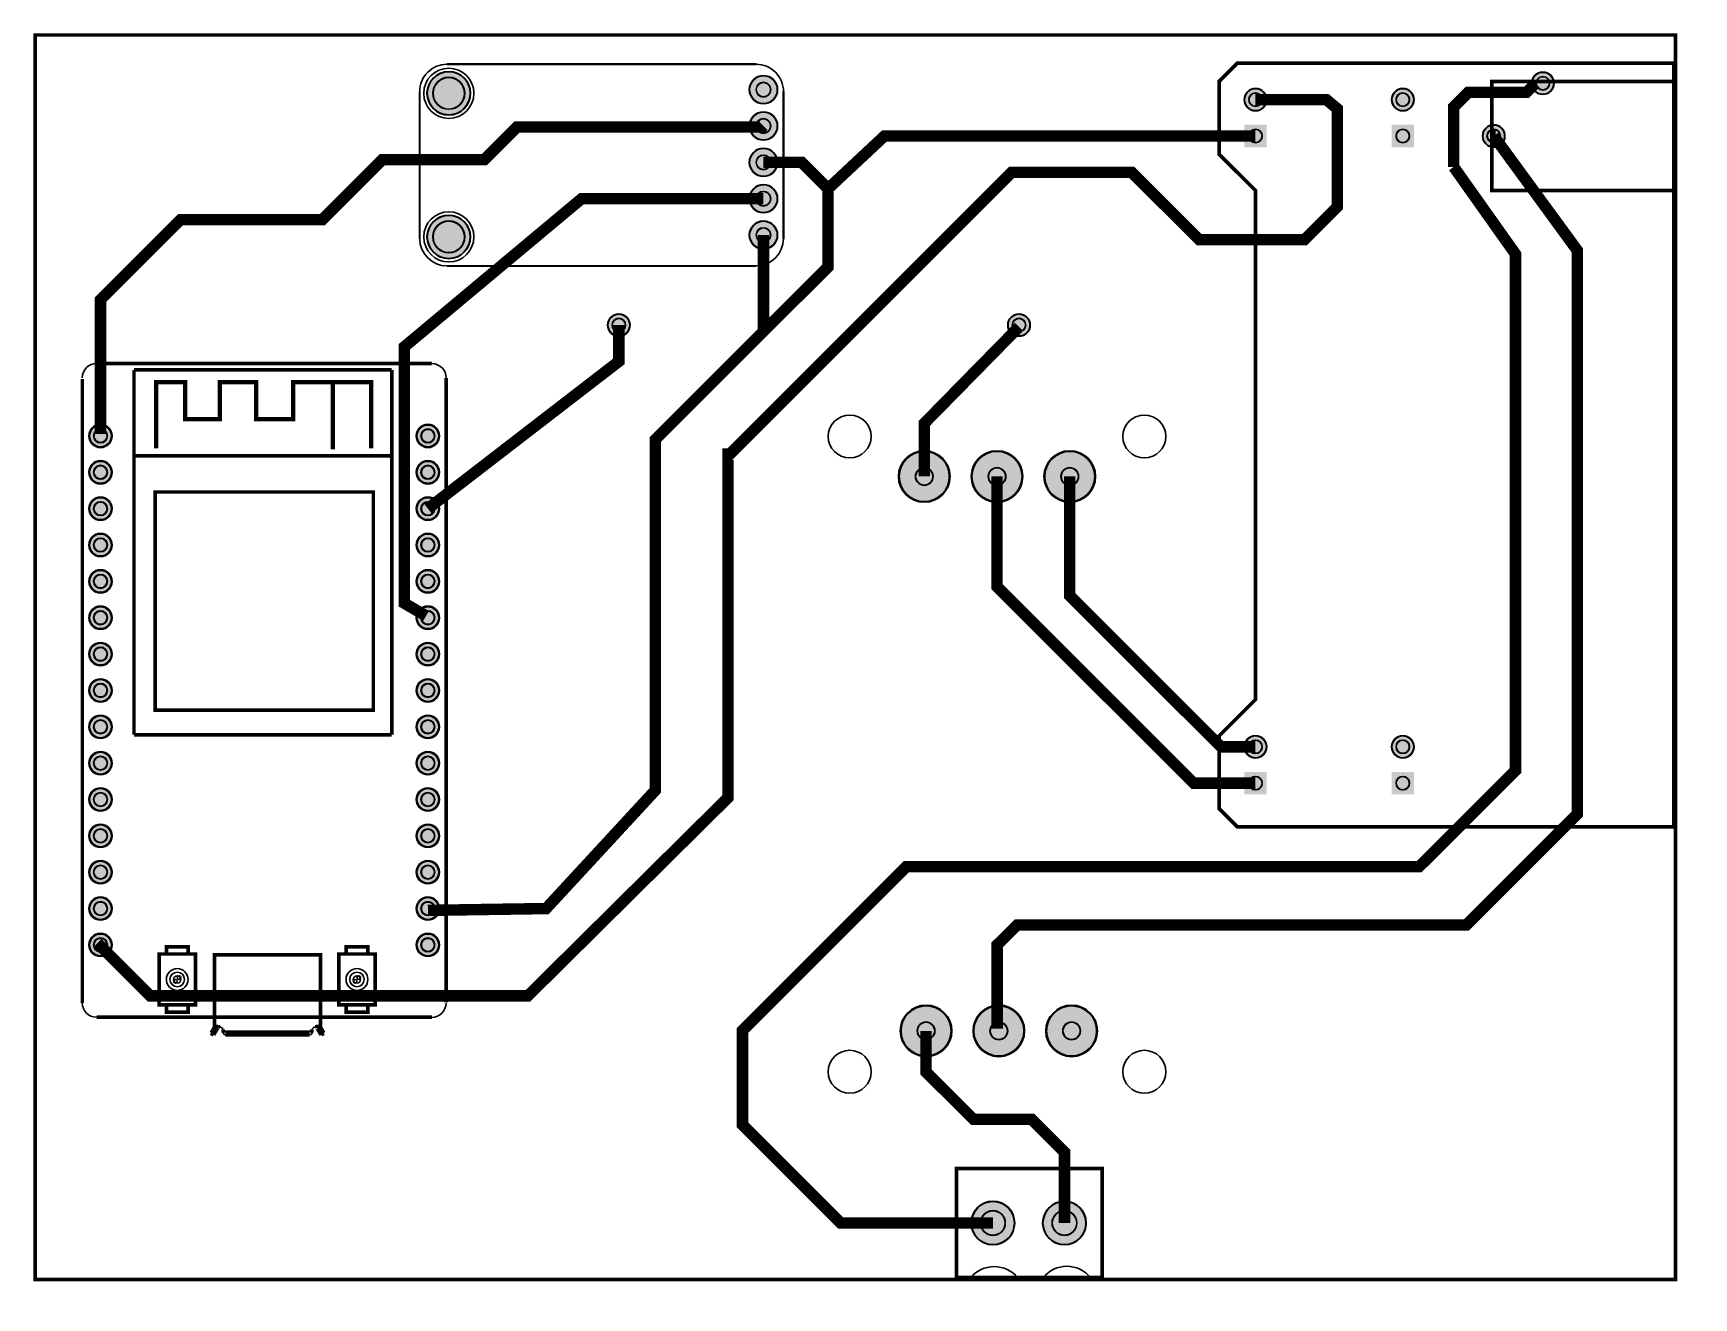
# Model space of a CAD drawing. Header units: millimetres. Extents: x 23 to 139, y -15 to 74.
import ezdxf

# ---------------------------------------------------------------- set-up
doc = ezdxf.new("R2010")
doc.units = ezdxf.units.MM
for name, color, linetype, true_color in [('BoardOutLine', 7, 'Continuous', 0xff00ff), ('BottomSolderMaskLayer', 7, 'Continuous', 0xaa00ff), ('Multi-Layer', 7, 'Continuous', 0xc0c0c0), ('TopLayer', 7, 'Continuous', 0xff0000), ('TopSilkLayer', 7, 'Continuous', 0xffcc00), ('TopSolderMaskLayer', 7, 'Continuous', 0x800080)]:
    doc.layers.add(name, color=color, linetype=linetype, true_color=true_color)

msp = doc.modelspace()

# ---------------------------------------------------------------- hatches: boundary and pattern name
at = {"layer": 'BottomSolderMaskLayer'}
for points in [[(50.10033020066038, 69.53263906527809, 1), (53.15087630175259, 69.53263906527809, 1)], [(72.60604521209034, 69.7866395732791, 1), (74.58724917449827, 69.7866395732791, 1)], [(127.22885445770889, 70.2311404622809, 1), (128.8036576073152, 70.2311404622809, 1)], [(107.16281432562873, 69.08813817627629, 1), (108.73761747523504, 69.08813817627629, 1)], [(117.44983489966994, 69.08813817627629, 1), (119.02463804927625, 69.08813817627629, 1)], [(72.60604521209034, 67.24663449326897, 1), (74.58724917449827, 67.24663449326897, 1)], [(108.73761747523508, 67.33553467106935), (108.73761747523508, 65.76073152146307), (107.16281432562869, 65.76073152146307), (107.16281432562869, 67.33553467106935)], [(119.02463804927629, 67.33553467106935), (119.02463804927629, 65.76073152146307), (117.44983489966967, 65.76073152146307), (117.44983489966967, 67.33553467106935)], [(123.79984759969516, 66.54813309626616, 1), (125.37465074930147, 66.54813309626616, 1)], [(72.60604521209034, 64.70662941325884, 1), (74.58724917449827, 64.70662941325884, 1)], [(72.60604521209034, 62.166624333248706, 1), (74.58724917449827, 62.166624333248706, 1)], [(50.10033020066038, 59.49961899923801, 1), (53.15087630175259, 59.49961899923801, 1)], [(72.60604521209034, 59.62661925323846, 1), (74.58724917449827, 59.62661925323846, 1)], [(62.71272542545085, 53.34010668021335, 1), (64.28752857505715, 53.34010668021335, 1)], [(90.65278130556253, 53.34010668021335, 1), (92.22758445516884, 53.34010668021335, 1)], [(26.49225298450596, 45.59309118618239, 1), (28.11785623571246, 45.59309118618239, 1)], [(49.35229870459738, 45.59309118618239, 1), (50.97790195580388, 45.59309118618239, 1)], [(83.02343154686321, 42.76098552197095, 1), (86.62503175006361, 42.76098552197095, 1)], [(88.10344170688347, 42.76098552197095, 1), (91.70504191008388, 42.76098552197095, 1)], [(93.18345186690397, 42.76098552197095, 1), (96.78505207010437, 42.76098552197095, 1)], [(26.49225298450596, 43.053086106172145, 1), (28.11785623571246, 43.053086106172145, 1)], [(49.35229870459738, 43.053086106172145, 1), (50.97790195580388, 43.053086106172145, 1)], [(26.49225298450596, 40.51308102616201, 1), (28.11785623571246, 40.51308102616201, 1)], [(49.35229870459738, 40.51308102616201, 1), (50.97790195580388, 40.51308102616201, 1)], [(26.49225298450596, 37.97307594615188, 1), (28.11785623571246, 37.97307594615188, 1)], [(49.35229870459738, 37.97307594615188, 1), (50.97790195580388, 37.97307594615188, 1)], [(26.49225298450596, 35.43307086614175, 1), (28.11785623571246, 35.43307086614175, 1)], [(49.35229870459738, 35.43307086614175, 1), (50.97790195580388, 35.43307086614175, 1)], [(26.49225298450596, 32.8930657861315, 1), (28.11785623571246, 32.8930657861315, 1)], [(49.35229870459738, 32.8930657861315, 1), (50.97790195580388, 32.8930657861315, 1)], [(26.49225298450596, 30.35306070612137, 1), (28.11785623571246, 30.35306070612137, 1)], [(49.35229870459738, 30.35306070612137, 1), (50.97790195580388, 30.35306070612137, 1)], [(26.49225298450596, 27.813055626111236, 1), (28.11785623571246, 27.813055626111236, 1)], [(49.35229870459738, 27.813055626111236, 1), (50.97790195580388, 27.813055626111236, 1)], [(26.49225298450596, 25.273050546101103, 1), (28.11785623571246, 25.273050546101103, 1)], [(49.35229870459738, 25.273050546101103, 1), (50.97790195580388, 25.273050546101103, 1)], [(107.16281432562873, 23.876047752095474, 1), (108.73761747523504, 23.876047752095474, 1)], [(117.44983489966994, 23.876047752095474, 1), (119.02463804927625, 23.876047752095474, 1)], [(26.49225298450596, 22.733045466090857, 1), (28.11785623571246, 22.733045466090857, 1)], [(49.35229870459738, 22.733045466090857, 1), (50.97790195580388, 22.733045466090857, 1)], [(108.73761747523508, 22.123444246888425), (108.73761747523508, 20.548641097282143), (107.16281432562869, 20.548641097282143), (107.16281432562869, 22.123444246888425)], [(119.02463804927629, 22.123444246888425), (119.02463804927629, 20.548641097282143), (117.44983489966967, 20.548641097282143), (117.44983489966967, 22.123444246888425)], [(26.49225298450596, 20.193040386080725, 1), (28.11785623571246, 20.193040386080725, 1)], [(49.35229870459738, 20.193040386080725, 1), (50.97790195580388, 20.193040386080725, 1)], [(26.49225298450596, 17.653035306070592, 1), (28.11785623571246, 17.653035306070592, 1)], [(49.35229870459738, 17.653035306070592, 1), (50.97790195580388, 17.653035306070592, 1)], [(26.49225298450596, 15.11303022606046, 1), (28.11785623571246, 15.11303022606046, 1)], [(49.35229870459738, 15.11303022606046, 1), (50.97790195580388, 15.11303022606046, 1)], [(26.49225298450596, 12.573025146050327, 1), (28.11785623571246, 12.573025146050327, 1)], [(49.35229870459738, 12.573025146050327, 1), (50.97790195580388, 12.573025146050327, 1)], [(26.49225298450596, 10.03302006604008, 1), (28.11785623571246, 10.03302006604008, 1)], [(49.35229870459738, 10.03302006604008, 1), (50.97790195580388, 10.03302006604008, 1)], [(83.15043180086366, 4.025908051816032, 1), (86.75203200406406, 4.025908051816032, 1)], [(88.23044196088415, 4.025908051816032, 1), (91.83204216408456, 4.025908051816032, 1)], [(93.31045212090442, 4.025908051816032, 1), (96.91205232410482, 4.025908051816032, 1)], [(88.09105918211839, -9.398018796037604, 1), (91.14185928371859, -9.398018796037604, 1)], [(93.08978917957842, -9.398018796037604, 1), (96.14058928117862, -9.398018796037604, 1)]]:
    msp.add_hatch(color=256, dxfattribs=at).paths.add_polyline_path(points)
at = {"layer": 'Multi-Layer'}
for points in [[(50.12573025146048, 69.53263906527809, 1), (53.12547625095249, 69.53263906527809, 1)], [(72.63144526289044, 69.7866395732791, 1), (74.56184912369817, 69.7866395732791, 1)], [(107.18821437642883, 69.08813817627629, 1), (108.71221742443494, 69.08813817627629, 1)], [(117.47523495047004, 69.08813817627629, 1), (118.99923799847615, 69.08813817627629, 1)], [(72.63144526289044, 67.24663449326897, 1), (74.56184912369817, 67.24663449326897, 1)], [(108.71221742443481, 67.3101346202692), (108.71221742443481, 65.78613157226312), (107.18821437642873, 65.78613157226312), (107.18821437642873, 67.3101346202692)], [(118.99923799847602, 67.3101346202692), (118.99923799847602, 65.78613157226312), (117.47523495046994, 65.78613157226312), (117.47523495046994, 67.3101346202692)], [(72.63144526289044, 64.70662941325884, 1), (74.56184912369817, 64.70662941325884, 1)], [(72.63144526289044, 62.166624333248706, 1), (74.56184912369817, 62.166624333248706, 1)], [(50.12573025146048, 59.49961899923801, 1), (53.12547625095249, 59.49961899923801, 1)], [(72.63144526289044, 59.62661925323846, 1), (74.56184912369817, 59.62661925323846, 1)], [(26.543053086106163, 45.59309118618239, 1), (28.067056134112256, 45.59309118618239, 1)], [(49.40309880619758, 45.59309118618239, 1), (50.92710185420368, 45.59309118618239, 1)], [(83.07423164846341, 42.76098552197095, 1), (86.57423164846341, 42.76098552197095, 1)], [(88.15424180848368, 42.76098552197095, 1), (91.65424180848368, 42.76098552197095, 1)], [(93.23425196850417, 42.76098552197095, 1), (96.73425196850417, 42.76098552197095, 1)], [(26.543053086106163, 43.053086106172145, 1), (28.067056134112256, 43.053086106172145, 1)], [(49.40309880619758, 43.053086106172145, 1), (50.92710185420368, 43.053086106172145, 1)], [(26.543053086106163, 40.51308102616201, 1), (28.067056134112256, 40.51308102616201, 1)], [(49.40309880619758, 40.51308102616201, 1), (50.92710185420368, 40.51308102616201, 1)], [(26.543053086106163, 37.97307594615188, 1), (28.067056134112256, 37.97307594615188, 1)], [(49.40309880619758, 37.97307594615188, 1), (50.92710185420368, 37.97307594615188, 1)], [(26.543053086106163, 35.43307086614175, 1), (28.067056134112256, 35.43307086614175, 1)], [(49.40309880619758, 35.43307086614175, 1), (50.92710185420368, 35.43307086614175, 1)], [(26.543053086106163, 32.8930657861315, 1), (28.067056134112256, 32.8930657861315, 1)], [(49.40309880619758, 32.8930657861315, 1), (50.92710185420368, 32.8930657861315, 1)], [(26.543053086106163, 30.35306070612137, 1), (28.067056134112256, 30.35306070612137, 1)], [(49.40309880619758, 30.35306070612137, 1), (50.92710185420368, 30.35306070612137, 1)], [(26.543053086106163, 27.813055626111236, 1), (28.067056134112256, 27.813055626111236, 1)], [(49.40309880619758, 27.813055626111236, 1), (50.92710185420368, 27.813055626111236, 1)], [(26.543053086106163, 25.273050546101103, 1), (28.067056134112256, 25.273050546101103, 1)], [(49.40309880619758, 25.273050546101103, 1), (50.92710185420368, 25.273050546101103, 1)], [(107.18821437642883, 23.876047752095474, 1), (108.71221742443494, 23.876047752095474, 1)], [(117.47523495047004, 23.876047752095474, 1), (118.99923799847615, 23.876047752095474, 1)], [(26.543053086106163, 22.733045466090857, 1), (28.067056134112256, 22.733045466090857, 1)], [(49.40309880619758, 22.733045466090857, 1), (50.92710185420368, 22.733045466090857, 1)], [(108.71221742443481, 22.09804419608838), (108.71221742443481, 20.5740411480823), (107.18821437642873, 20.5740411480823), (107.18821437642873, 22.09804419608838)], [(118.99923799847602, 22.09804419608838), (118.99923799847602, 20.5740411480823), (117.47523495046994, 20.5740411480823), (117.47523495046994, 22.09804419608838)], [(26.543053086106163, 20.193040386080725, 1), (28.067056134112256, 20.193040386080725, 1)], [(49.40309880619758, 20.193040386080725, 1), (50.92710185420368, 20.193040386080725, 1)], [(26.543053086106163, 17.653035306070592, 1), (28.067056134112256, 17.653035306070592, 1)], [(49.40309880619758, 17.653035306070592, 1), (50.92710185420368, 17.653035306070592, 1)], [(26.543053086106163, 15.11303022606046, 1), (28.067056134112256, 15.11303022606046, 1)], [(49.40309880619758, 15.11303022606046, 1), (50.92710185420368, 15.11303022606046, 1)], [(26.543053086106163, 12.573025146050327, 1), (28.067056134112256, 12.573025146050327, 1)], [(49.40309880619758, 12.573025146050327, 1), (50.92710185420368, 12.573025146050327, 1)], [(26.543053086106163, 10.03302006604008, 1), (28.067056134112256, 10.03302006604008, 1)], [(49.40309880619758, 10.03302006604008, 1), (50.92710185420368, 10.03302006604008, 1)], [(83.20123190246386, 4.025908051816032, 1), (86.70123190246386, 4.025908051816032, 1)], [(88.28124206248435, 4.025908051816032, 1), (91.78124206248435, 4.025908051816032, 1)], [(93.36125222250462, 4.025908051816032, 1), (96.86125222250462, 4.025908051816032, 1)], [(88.11645923291849, -9.398018796037604, 1), (91.11645923291849, -9.398018796037604, 1)], [(93.11518923037852, -9.398018796037604, 1), (96.11518923037852, -9.398018796037604, 1)]]:
    msp.add_hatch(color=256, dxfattribs=at).paths.add_polyline_path(points)
at = {"layer": 'TopSolderMaskLayer'}
for points in [[(50.10033020066038, 69.53263906527809, 1), (53.15087630175259, 69.53263906527809, 1)], [(72.60604521209034, 69.7866395732791, 1), (74.58724917449827, 69.7866395732791, 1)], [(127.22885445770889, 70.2311404622809, 1), (128.8036576073152, 70.2311404622809, 1)], [(107.16281432562873, 69.08813817627629, 1), (108.73761747523504, 69.08813817627629, 1)], [(117.44983489966994, 69.08813817627629, 1), (119.02463804927625, 69.08813817627629, 1)], [(72.60604521209034, 67.24663449326897, 1), (74.58724917449827, 67.24663449326897, 1)], [(108.73761747523508, 67.33553467106935), (108.73761747523508, 65.76073152146307), (107.16281432562869, 65.76073152146307), (107.16281432562869, 67.33553467106935)], [(119.02463804927629, 67.33553467106935), (119.02463804927629, 65.76073152146307), (117.44983489966967, 65.76073152146307), (117.44983489966967, 67.33553467106935)], [(123.79984759969516, 66.54813309626616, 1), (125.37465074930147, 66.54813309626616, 1)], [(72.60604521209034, 64.70662941325884, 1), (74.58724917449827, 64.70662941325884, 1)], [(72.60604521209034, 62.166624333248706, 1), (74.58724917449827, 62.166624333248706, 1)], [(50.10033020066038, 59.49961899923801, 1), (53.15087630175259, 59.49961899923801, 1)], [(72.60604521209034, 59.62661925323846, 1), (74.58724917449827, 59.62661925323846, 1)], [(62.71272542545085, 53.34010668021335, 1), (64.28752857505715, 53.34010668021335, 1)], [(90.65278130556253, 53.34010668021335, 1), (92.22758445516884, 53.34010668021335, 1)], [(26.49225298450596, 45.59309118618239, 1), (28.11785623571246, 45.59309118618239, 1)], [(49.35229870459738, 45.59309118618239, 1), (50.97790195580388, 45.59309118618239, 1)], [(83.02343154686321, 42.76098552197095, 1), (86.62503175006361, 42.76098552197095, 1)], [(88.10344170688347, 42.76098552197095, 1), (91.70504191008388, 42.76098552197095, 1)], [(93.18345186690397, 42.76098552197095, 1), (96.78505207010437, 42.76098552197095, 1)], [(26.49225298450596, 43.053086106172145, 1), (28.11785623571246, 43.053086106172145, 1)], [(49.35229870459738, 43.053086106172145, 1), (50.97790195580388, 43.053086106172145, 1)], [(26.49225298450596, 40.51308102616201, 1), (28.11785623571246, 40.51308102616201, 1)], [(49.35229870459738, 40.51308102616201, 1), (50.97790195580388, 40.51308102616201, 1)], [(26.49225298450596, 37.97307594615188, 1), (28.11785623571246, 37.97307594615188, 1)], [(49.35229870459738, 37.97307594615188, 1), (50.97790195580388, 37.97307594615188, 1)], [(26.49225298450596, 35.43307086614175, 1), (28.11785623571246, 35.43307086614175, 1)], [(49.35229870459738, 35.43307086614175, 1), (50.97790195580388, 35.43307086614175, 1)], [(26.49225298450596, 32.8930657861315, 1), (28.11785623571246, 32.8930657861315, 1)], [(49.35229870459738, 32.8930657861315, 1), (50.97790195580388, 32.8930657861315, 1)], [(26.49225298450596, 30.35306070612137, 1), (28.11785623571246, 30.35306070612137, 1)], [(49.35229870459738, 30.35306070612137, 1), (50.97790195580388, 30.35306070612137, 1)], [(26.49225298450596, 27.813055626111236, 1), (28.11785623571246, 27.813055626111236, 1)], [(49.35229870459738, 27.813055626111236, 1), (50.97790195580388, 27.813055626111236, 1)], [(26.49225298450596, 25.273050546101103, 1), (28.11785623571246, 25.273050546101103, 1)], [(49.35229870459738, 25.273050546101103, 1), (50.97790195580388, 25.273050546101103, 1)], [(107.16281432562873, 23.876047752095474, 1), (108.73761747523504, 23.876047752095474, 1)], [(117.44983489966994, 23.876047752095474, 1), (119.02463804927625, 23.876047752095474, 1)], [(26.49225298450596, 22.733045466090857, 1), (28.11785623571246, 22.733045466090857, 1)], [(49.35229870459738, 22.733045466090857, 1), (50.97790195580388, 22.733045466090857, 1)], [(108.73761747523508, 22.123444246888425), (108.73761747523508, 20.548641097282143), (107.16281432562869, 20.548641097282143), (107.16281432562869, 22.123444246888425)], [(119.02463804927629, 22.123444246888425), (119.02463804927629, 20.548641097282143), (117.44983489966967, 20.548641097282143), (117.44983489966967, 22.123444246888425)], [(26.49225298450596, 20.193040386080725, 1), (28.11785623571246, 20.193040386080725, 1)], [(49.35229870459738, 20.193040386080725, 1), (50.97790195580388, 20.193040386080725, 1)], [(26.49225298450596, 17.653035306070592, 1), (28.11785623571246, 17.653035306070592, 1)], [(49.35229870459738, 17.653035306070592, 1), (50.97790195580388, 17.653035306070592, 1)], [(26.49225298450596, 15.11303022606046, 1), (28.11785623571246, 15.11303022606046, 1)], [(49.35229870459738, 15.11303022606046, 1), (50.97790195580388, 15.11303022606046, 1)], [(26.49225298450596, 12.573025146050327, 1), (28.11785623571246, 12.573025146050327, 1)], [(49.35229870459738, 12.573025146050327, 1), (50.97790195580388, 12.573025146050327, 1)], [(26.49225298450596, 10.03302006604008, 1), (28.11785623571246, 10.03302006604008, 1)], [(49.35229870459738, 10.03302006604008, 1), (50.97790195580388, 10.03302006604008, 1)], [(83.15043180086366, 4.025908051816032, 1), (86.75203200406406, 4.025908051816032, 1)], [(88.23044196088415, 4.025908051816032, 1), (91.83204216408456, 4.025908051816032, 1)], [(93.31045212090442, 4.025908051816032, 1), (96.91205232410482, 4.025908051816032, 1)], [(88.09105918211839, -9.398018796037604, 1), (91.14185928371859, -9.398018796037604, 1)], [(93.08978917957842, -9.398018796037604, 1), (96.14058928117862, -9.398018796037604, 1)]]:
    msp.add_hatch(color=256, dxfattribs=at).paths.add_polyline_path(points)

# ---------------------------------------------------------------- linework, layer by layer
at = {"layer": 'BoardOutLine', "const_width": 0.25400050800101603}
msp.add_lwpolyline([(22.73304546609097, 59.94411988823981), (22.73304546609097, 60.07112014224026), (22.73304546609097, 73.60426720853445), (137.27203454406913, 73.60426720853445), (137.27203454406913, 73.60426720853445), (137.27203454406913, -5.135890271780568), (137.27203454406913, -13.335026670053367), (22.73304546609097, -13.335026670053367), (22.73304546609097, 60.07112014224026), (22.73304546609097, 60.07112014224026)], dxfattribs=at)
at = {"layer": 'BottomSolderMaskLayer'}
for points in [[(89.6190422488371, -8.533612518837954), (89.61387621699987, -8.533612518837954)], [(94.61777224629714, -8.533612518837954), (94.6126062144599, -8.533612518837954)], [(89.6190422488371, -10.262425073237255), (89.61387621699987, -10.262425073237255)], [(94.61777224629714, -10.262425073237255), (94.6126062144599, -10.262425073237255)]]:
    msp.add_lwpolyline(points, close=True, dxfattribs=at)
for centre, radius in [((51.625603251206485, 69.53263906527809), 1.5252730505461014), ((73.5966471932943, 69.7866395732791), 0.9906019812039626), ((128.01625603251205, 70.2311404622809), 0.7874015748031498), ((51.625603251206485, 69.53263906527809), 1.1184474697484539), ((73.5966471932943, 69.7866395732791), 0.5135489218346858), ((107.95021590043189, 69.08813817627629), 0.7874015748031498), ((118.2372364744731, 69.08813817627629), 0.7874015748031498), ((128.01625603251205, 70.2311404622809), 0.47244094488188987), ((107.95021590043189, 69.08813817627629), 0.47244094488188987), ((118.2372364744731, 69.08813817627629), 0.47244094488188987), ((73.5966471932943, 67.24663449326897), 0.9906019812039626), ((73.5966471932943, 67.24663449326897), 0.5135489218346858), ((124.58724917449831, 66.54813309626616), 0.7874015748031498), ((107.95021590043189, 66.54813309626616), 0.47244094488188987), ((118.2372364744731, 66.54813309626616), 0.47244094488188987), ((124.58724917449831, 66.54813309626616), 0.47244094488188987), ((73.5966471932943, 64.70662941325884), 0.9906019812039626), ((73.5966471932943, 64.70662941325884), 0.5135489218346858), ((73.5966471932943, 62.166624333248706), 0.9906019812039626), ((73.5966471932943, 62.166624333248706), 0.5135489218346858), ((51.625603251206485, 59.49961899923801), 1.5252730505461014), ((51.625603251206485, 59.49961899923801), 1.1184474697484539), ((73.5966471932943, 59.62661925323846), 0.9906019812039626), ((73.5966471932943, 59.62661925323846), 0.5135489218346858), ((63.500127000254, 53.34010668021335), 0.7874015748031498), ((63.500127000254, 53.34010668021335), 0.47244094488188987), ((91.44018288036568, 53.34010668021335), 0.7874015748031498), ((91.44018288036568, 53.34010668021335), 0.47244094488188987), ((27.30505461010921, 45.59309118618239), 0.8128016256032513), ((50.16510033020063, 45.59309118618239), 0.8128016256032513), ((27.30505461010921, 45.59309118618239), 0.48768097536195076), ((50.16510033020063, 45.59309118618239), 0.48768097536195076), ((84.82423164846341, 42.76098552197095), 1.8008001016002035), ((89.90424180848368, 42.76098552197095), 1.8008001016002035), ((94.98425196850417, 42.76098552197095), 1.8008001016002035), ((27.30505461010921, 43.053086106172145), 0.8128016256032513), ((27.30505461010921, 43.053086106172145), 0.48768097536195076), ((50.16510033020063, 43.053086106172145), 0.8128016256032513), ((50.16510033020063, 43.053086106172145), 0.48768097536195076), ((84.82418084836172, 42.760909321818644), 0.6174171776914983), ((89.90419100838199, 42.760909321818644), 0.6174171776914983), ((94.98420116840248, 42.760909321818644), 0.6174171776914983), ((27.30505461010921, 40.51308102616201), 0.8128016256032513), ((27.30505461010921, 40.51308102616201), 0.48768097536195076), ((50.16510033020063, 40.51308102616201), 0.8128016256032513), ((50.16510033020063, 40.51308102616201), 0.48768097536195076), ((27.30505461010921, 37.97307594615188), 0.8128016256032513), ((27.30505461010921, 37.97307594615188), 0.48768097536195076), ((50.16510033020063, 37.97307594615188), 0.8128016256032513), ((50.16510033020063, 37.97307594615188), 0.48768097536195076), ((27.30505461010921, 35.43307086614175), 0.8128016256032513), ((50.16510033020063, 35.43307086614175), 0.8128016256032513), ((27.30505461010921, 35.43307086614175), 0.48768097536195076), ((50.16510033020063, 35.43307086614175), 0.48768097536195076), ((27.30505461010921, 32.8930657861315), 0.8128016256032513), ((50.16510033020063, 32.8930657861315), 0.8128016256032513), ((27.30505461010921, 32.8930657861315), 0.48768097536195076), ((50.16510033020063, 32.8930657861315), 0.48768097536195076), ((27.30505461010921, 30.35306070612137), 0.8128016256032513), ((27.30505461010921, 30.35306070612137), 0.48768097536195076), ((50.16510033020063, 30.35306070612137), 0.8128016256032513), ((50.16510033020063, 30.35306070612137), 0.48768097536195076), ((27.30505461010921, 27.813055626111236), 0.8128016256032513), ((27.30505461010921, 27.813055626111236), 0.48768097536195076), ((50.16510033020063, 27.813055626111236), 0.8128016256032513), ((50.16510033020063, 27.813055626111236), 0.48768097536195076), ((27.30505461010921, 25.273050546101103), 0.8128016256032513), ((27.30505461010921, 25.273050546101103), 0.48768097536195076), ((50.16510033020063, 25.273050546101103), 0.8128016256032513), ((50.16510033020063, 25.273050546101103), 0.48768097536195076), ((107.95021590043189, 23.876047752095474), 0.7874015748031498), ((118.2372364744731, 23.876047752095474), 0.7874015748031498), ((27.30505461010921, 22.733045466090857), 0.8128016256032513), ((27.30505461010921, 22.733045466090857), 0.48768097536195076), ((50.16510033020063, 22.733045466090857), 0.8128016256032513), ((50.16510033020063, 22.733045466090857), 0.48768097536195076), ((107.95021590043189, 23.876047752095474), 0.47244094488188987), ((118.2372364744731, 23.876047752095474), 0.47244094488188987), ((27.30505461010921, 20.193040386080725), 0.8128016256032513), ((50.16510033020063, 20.193040386080725), 0.8128016256032513), ((107.95021590043189, 21.33604267208534), 0.47244094488188987), ((118.2372364744731, 21.33604267208534), 0.47244094488188987), ((27.30505461010921, 20.193040386080725), 0.48768097536195076), ((50.16510033020063, 20.193040386080725), 0.48768097536195076), ((27.30505461010921, 17.653035306070592), 0.8128016256032513), ((27.30505461010921, 17.653035306070592), 0.48768097536195076), ((50.16510033020063, 17.653035306070592), 0.8128016256032513), ((50.16510033020063, 17.653035306070592), 0.48768097536195076), ((27.30505461010921, 15.11303022606046), 0.8128016256032513), ((27.30505461010921, 15.11303022606046), 0.48768097536195076), ((50.16510033020063, 15.11303022606046), 0.8128016256032513), ((50.16510033020063, 15.11303022606046), 0.48768097536195076), ((27.30505461010921, 12.573025146050327), 0.8128016256032513), ((27.30505461010921, 12.573025146050327), 0.48768097536195076), ((50.16510033020063, 12.573025146050327), 0.8128016256032513), ((50.16510033020063, 12.573025146050327), 0.48768097536195076), ((27.30505461010921, 10.03302006604008), 0.8128016256032513), ((27.30505461010921, 10.03302006604008), 0.48768097536195076), ((50.16510033020063, 10.03302006604008), 0.8128016256032513), ((50.16510033020063, 10.03302006604008), 0.48768097536195076), ((84.95123190246386, 4.025908051816032), 1.8008001016002035), ((90.03124206248435, 4.025908051816032), 1.8008001016002035), ((95.11125222250462, 4.025908051816032), 1.8008001016002035), ((84.9513843027687, 4.025882651765301), 0.6174171776914983), ((90.03139446278897, 4.025882651765301), 0.6174171776914983), ((95.11140462280923, 4.025882651765301), 0.6174171776914983), ((89.61645923291849, -9.398018796037604), 1.525400050800102), ((94.61518923037852, -9.398018796037604), 1.525400050800102)]:
    msp.add_circle(centre, radius, dxfattribs=at)
for centre, start, end in [((89.61387621699987, -9.398018796037604), 90, 270), ((89.6190422488371, -9.398018796037604), 270, 90), ((94.6126062144599, -9.398018796037604), 90, 270), ((94.61777224629714, -9.398018796037604), 270, 90)]:
    msp.add_arc(centre, 0.8644062771996512, start, end, dxfattribs=at)
at = {"layer": 'Multi-Layer'}
for points in [[(89.61899923799842, -8.548006096012204), (89.61391922783855, -8.548006096012204)], [(94.61772923545846, -8.548006096012204), (94.61264922529836, -8.548006096012204)], [(89.61899923799842, -10.248031496063005), (89.61391922783855, -10.248031496063005)], [(94.61772923545846, -10.248031496063005), (94.61264922529836, -10.248031496063005)]]:
    msp.add_lwpolyline(points, close=True, dxfattribs=at)
for centre, radius in [((51.625603251206485, 69.53263906527809), 1.4998729997459996), ((73.5966471932943, 69.7866395732791), 0.9652019304038609), ((128.01625603251205, 70.2311404622809), 0.7620015240030481), ((51.625603251206485, 69.53263906527809), 1.0998221996443995), ((73.5966471932943, 69.7866395732791), 0.5003810007620015), ((107.95021590043189, 69.08813817627629), 0.7620015240030481), ((118.2372364744731, 69.08813817627629), 0.7620015240030481), ((128.01625603251205, 70.2311404622809), 0.45720091440182886), ((107.95021590043189, 69.08813817627629), 0.45720091440182886), ((118.2372364744731, 69.08813817627629), 0.45720091440182886), ((73.5966471932943, 67.24663449326897), 0.9652019304038609), ((73.5966471932943, 67.24663449326897), 0.5003810007620015), ((124.58724917449831, 66.54813309626616), 0.7620015240030481), ((107.95021590043189, 66.54813309626616), 0.45720091440182886), ((118.2372364744731, 66.54813309626616), 0.45720091440182886), ((124.58724917449831, 66.54813309626616), 0.45720091440182886), ((73.5966471932943, 64.70662941325884), 0.9652019304038609), ((73.5966471932943, 64.70662941325884), 0.5003810007620015), ((73.5966471932943, 62.166624333248706), 0.9652019304038609), ((73.5966471932943, 62.166624333248706), 0.5003810007620015), ((51.625603251206485, 59.49961899923801), 1.4998729997459996), ((51.625603251206485, 59.49961899923801), 1.0998221996443995), ((73.5966471932943, 59.62661925323846), 0.9652019304038609), ((73.5966471932943, 59.62661925323846), 0.5003810007620015), ((63.500127000254, 53.34010668021335), 0.7620015240030481), ((63.500127000254, 53.34010668021335), 0.45720091440182886), ((91.44018288036568, 53.34010668021335), 0.7620015240030481), ((91.44018288036568, 53.34010668021335), 0.45720091440182886), ((79.6172212344427, 45.55499110998221), 1.5000000000000002), ((100.19126238252488, 45.55499110998221), 1.5000000000000002), ((27.30505461010921, 45.59309118618239), 0.7620015240030481), ((27.30505461010921, 45.59309118618239), 0.45720091440182886), ((50.16510033020063, 45.59309118618239), 0.7620015240030481), ((50.16510033020063, 45.59309118618239), 0.45720091440182886), ((84.82423164846341, 42.76098552197095), 1.7500000000000002), ((89.90424180848368, 42.76098552197095), 1.7500000000000002), ((94.98425196850417, 42.76098552197095), 1.7500000000000002), ((27.30505461010921, 43.053086106172145), 0.7620015240030481), ((27.30505461010921, 43.053086106172145), 0.45720091440182886), ((50.16510033020063, 43.053086106172145), 0.7620015240030481), ((50.16510033020063, 43.053086106172145), 0.45720091440182886), ((84.82418084836172, 42.760909321818644), 0.6000000000000001), ((89.90419100838199, 42.760909321818644), 0.6000000000000001), ((94.98420116840248, 42.760909321818644), 0.6000000000000001), ((27.30505461010921, 40.51308102616201), 0.7620015240030481), ((27.30505461010921, 40.51308102616201), 0.45720091440182886), ((50.16510033020063, 40.51308102616201), 0.7620015240030481), ((50.16510033020063, 40.51308102616201), 0.45720091440182886), ((27.30505461010921, 37.97307594615188), 0.7620015240030481), ((27.30505461010921, 37.97307594615188), 0.45720091440182886), ((50.16510033020063, 37.97307594615188), 0.7620015240030481), ((50.16510033020063, 37.97307594615188), 0.45720091440182886), ((27.30505461010921, 35.43307086614175), 0.7620015240030481), ((50.16510033020063, 35.43307086614175), 0.7620015240030481), ((27.30505461010921, 35.43307086614175), 0.45720091440182886), ((50.16510033020063, 35.43307086614175), 0.45720091440182886), ((27.30505461010921, 32.8930657861315), 0.7620015240030481), ((50.16510033020063, 32.8930657861315), 0.7620015240030481), ((27.30505461010921, 32.8930657861315), 0.45720091440182886), ((50.16510033020063, 32.8930657861315), 0.45720091440182886), ((27.30505461010921, 30.35306070612137), 0.7620015240030481), ((27.30505461010921, 30.35306070612137), 0.45720091440182886), ((50.16510033020063, 30.35306070612137), 0.7620015240030481), ((50.16510033020063, 30.35306070612137), 0.45720091440182886), ((27.30505461010921, 27.813055626111236), 0.7620015240030481), ((27.30505461010921, 27.813055626111236), 0.45720091440182886), ((50.16510033020063, 27.813055626111236), 0.7620015240030481), ((50.16510033020063, 27.813055626111236), 0.45720091440182886), ((27.30505461010921, 25.273050546101103), 0.7620015240030481), ((27.30505461010921, 25.273050546101103), 0.45720091440182886), ((50.16510033020063, 25.273050546101103), 0.7620015240030481), ((50.16510033020063, 25.273050546101103), 0.45720091440182886), ((107.95021590043189, 23.876047752095474), 0.7620015240030481), ((118.2372364744731, 23.876047752095474), 0.7620015240030481), ((27.30505461010921, 22.733045466090857), 0.7620015240030481), ((50.16510033020063, 22.733045466090857), 0.7620015240030481), ((107.95021590043189, 23.876047752095474), 0.45720091440182886), ((118.2372364744731, 23.876047752095474), 0.45720091440182886), ((27.30505461010921, 22.733045466090857), 0.45720091440182886), ((50.16510033020063, 22.733045466090857), 0.45720091440182886), ((27.30505461010921, 20.193040386080725), 0.7620015240030481), ((50.16510033020063, 20.193040386080725), 0.7620015240030481), ((107.95021590043189, 21.33604267208534), 0.45720091440182886), ((118.2372364744731, 21.33604267208534), 0.45720091440182886), ((27.30505461010921, 20.193040386080725), 0.45720091440182886), ((50.16510033020063, 20.193040386080725), 0.45720091440182886), ((27.30505461010921, 17.653035306070592), 0.7620015240030481), ((27.30505461010921, 17.653035306070592), 0.45720091440182886), ((50.16510033020063, 17.653035306070592), 0.7620015240030481), ((50.16510033020063, 17.653035306070592), 0.45720091440182886), ((27.30505461010921, 15.11303022606046), 0.7620015240030481), ((27.30505461010921, 15.11303022606046), 0.45720091440182886), ((50.16510033020063, 15.11303022606046), 0.7620015240030481), ((50.16510033020063, 15.11303022606046), 0.45720091440182886), ((27.30505461010921, 12.573025146050327), 0.7620015240030481), ((27.30505461010921, 12.573025146050327), 0.45720091440182886), ((50.16510033020063, 12.573025146050327), 0.7620015240030481), ((50.16510033020063, 12.573025146050327), 0.45720091440182886), ((27.30505461010921, 10.03302006604008), 0.7620015240030481), ((27.30505461010921, 10.03302006604008), 0.45720091440182886), ((50.16510033020063, 10.03302006604008), 0.7620015240030481), ((50.16510033020063, 10.03302006604008), 0.45720091440182886), ((84.95123190246386, 4.025908051816032), 1.7500000000000002), ((90.03124206248435, 4.025908051816032), 1.7500000000000002), ((95.11125222250462, 4.025908051816032), 1.7500000000000002), ((84.9513843027687, 4.025882651765301), 0.6000000000000001), ((90.03139446278897, 4.025882651765301), 0.6000000000000001), ((95.11140462280923, 4.025882651765301), 0.6000000000000001), ((79.6172212344427, 1.168402336804661), 1.5000000000000002), ((100.19126238252488, 1.168402336804661), 1.5000000000000002), ((89.61645923291849, -9.398018796037604), 1.5000000000000002), ((94.61518923037852, -9.398018796037604), 1.5000000000000002)]:
    msp.add_circle(centre, radius, dxfattribs=at)
for centre, start, end in [((89.61391922783855, -9.398018796037604), 90, 270), ((89.61899923799842, -9.398018796037604), 270, 90), ((94.61264922529836, -9.398018796037604), 90, 270), ((94.61772923545846, -9.398018796037604), 270, 90)]:
    msp.add_arc(centre, 0.8500127000254001, start, end, dxfattribs=at)
at = {"layer": 'TopLayer', "const_width": 0.8}
for points in [[(121.79324358648728, 64.38912877825749), (121.79324358648728, 68.58013716027426), (122.80924561849133, 69.59613919227832), (126.87325374650754, 69.59613919227832), (127.50825501651002, 70.2311404622809)], [(27.09398018796037, 10.160020320040644), (30.776987553975005, 6.477012954025895), (31.62306324612655, 6.477012954025895), (57.15011430022855, 6.477012954025895), (71.1201422402844, 20.320040640081288), (71.1201422402844, 44.323088646177325), (71.24714249428507, 44.323088646177325), (90.93218186436366, 64.00812801625602), (99.31419862839721, 64.00812801625602), (104.01320802641612, 59.30911861823722), (111.37922275844562, 59.30911861823722), (113.66522733045463, 61.59512319024634), (113.66522733045463, 68.45313690627381), (112.9032258064517, 69.08813817627629), (107.95021590043189, 69.08813817627629)], [(107.95021590043189, 69.08813817627629), (108.31089662179329, 69.08813817627629)], [(107.95021590043189, 69.08813817627629), (108.31216662433326, 69.08813817627629)], [(27.30505461010921, 45.72009144018284), (27.30505461010921, 55.118110236220446), (32.8930657861315, 60.70612141224285), (42.79908559817113, 60.70612141224285), (46.99009398018802, 64.89712979425963), (54.10210820421639, 64.89712979425963), (56.388112776225626, 67.18313436626875), (73.53314706629408, 67.18313436626875), (73.5966471932943, 67.24663449326897)], [(107.95021590043189, 66.54813309626616), (82.0421640843283, 66.54813309626616), (78.10515621031254, 62.86512573025141)], [(89.9161798323596, 4.191008382016776), (89.9161798323596, 10.03302006604008), (91.31318262636523, 11.43002286004571), (122.68224536449065, 11.43002286004571), (130.42926085852173, 19.17703835407667), (130.42926085852173, 58.54711709423418), (124.58724917449831, 66.54813309626616)], [(124.71424942849899, 66.54813309626616), (124.46024892049786, 66.54813309626616)], [(73.5966471932943, 64.70662941325884), (76.26365252730511, 64.70662941325884), (78.10515621031254, 62.86512573025141), (78.10515621031254, 57.404114808229565), (77.72415544831097, 57.0231140462281), (73.5966471932943, 52.89560579121155)], [(121.79324358648728, 64.38912877825749), (126.11125222250439, 58.29311658623317), (126.11125222250439, 25.158750317500676), (126.11125222250439, 22.22504445008883), (119.3802387604776, 15.494030988061922), (83.56616713233439, 15.494030988061922), (72.13614427228867, 4.064008128016212), (72.13614427228867, -2.5400050800101326), (78.99415798831592, -9.398018796037604), (89.61645923291849, -9.398018796037604)], [(73.5966471932943, 62.166624333248706), (60.89662179324364, 62.166624333248706), (48.5140970281941, 51.81610363220727), (48.5140970281941, 37.21107442214884), (48.5140970281941, 33.90906781813567), (50.03810007620018, 33.020066040132065)], [(50.16510033020063, 12.446024892049763), (58.42011684023373, 12.573025146050327), (66.04013208026413, 20.828041656083315), (66.04013208026413, 45.33909067818138), (73.5966471932943, 52.89560579121155), (73.5966471932943, 59.62661925323846)], [(63.500127000254, 53.34010668021335), (63.500127000254, 50.80010160020322), (50.16510033020063, 40.51308102616201)], [(84.82423164846341, 42.76098552197095), (84.82423164846341, 46.47015494030984), (91.44018288036568, 53.21310642621279)], [(89.90424180848368, 42.76098552197095), (89.90424180848368, 35.06400812801621), (103.63220726441455, 21.33604267208534), (107.95021590043189, 21.33604267208534)], [(94.98425196850417, 42.76098552197095), (94.98425196850417, 34.429006858013736), (105.5372110744222, 23.876047752095474), (107.95021590043189, 23.876047752095474)], [(84.95046990093988, 4.025908051816032), (84.95046990093988, 1.1557023114046387), (88.26517653035307, -2.1590043180086695), (92.32918465836929, -2.1590043180086695), (94.61518923037852, -4.445008890017789), (94.61518923037852, -9.398018796037604)]]:
    msp.add_lwpolyline(points, dxfattribs=at)
at = {"layer": 'TopSilkLayer'}
for points, const_width in [([(73.08864617729228, 71.5646431292862), (51.498602997206035, 71.5646431292862)], 0.15240030480060962), ([(49.59359918719838, 69.65963931927865), (49.59359918719838, 59.372618745237446)], 0.15240030480060962), ([(74.99364998729993, 59.372618745237446), (74.99364998729993, 69.65963931927865)], 0.15240030480060962), ([(51.498602997206035, 57.4676149352299), (73.08864617729228, 57.4676149352299)], 0.15240030480060962), ([(27.025654051308038, 50.64770129540261), (50.42565405130813, 50.64770129540261)], 0.25400050800101603), ([(29.64442468884954, 50.21089662179327), (29.64442468884954, 36.71076962153916), (29.64442468884954, 24.711785623571245)], 0.25400050800101603), ([(29.64442468884954, 50.21089662179327), (47.645440690881514, 50.21089662179327)], 0.25400050800101603), ([(47.645440690881514, 50.21089662179327), (47.645440690881514, 24.711785623571245)], 0.25400050800101603), ([(26.035052070104257, 5.969011938023868), (26.035052070104257, 49.58089916179824)], 0.25400050800101603), ([(46.20271780543567, 44.72448564897127), (46.20271780543567, 49.34729489458971), (40.76710693421387, 49.34729489458971), (40.76710693421387, 46.75648971297937), (38.17630175260365, 46.75648971297937), (38.17630175260365, 49.34729489458971), (35.63629667259352, 49.34729489458971), (35.63629667259352, 46.75648971297937), (33.223291846583834, 46.75648971297937), (33.223291846583834, 49.34729489458971), (31.191287782575728, 49.34729489458971), (31.191287782575728, 44.72448564897127)], 0.2997205994411989), ([(43.53571247142486, 44.64828549657091), (43.53571247142486, 49.3345948691898)], 0.2997205994411989), ([(51.4351536703075, 49.65237490474988), (51.43510287020581, 6.019812039623957)], 0.25400050800101603), ([(29.64442468884954, 44.211404622809255), (45.643916687833325, 44.211404622809255), (47.645440690881514, 44.211404622809255)], 0.25400050800101603), ([(29.64442468884954, 24.711785623571245), (47.645440690881514, 24.711785623571245)], 0.25400050800101603), ([(31.394462788925694, 5.842113284226571), (33.934467868935826, 5.842113284226571), (33.934467868935826, 9.398120396240756), (31.394462788925694, 9.398120396240756), (31.394462788925694, 5.842113284226571), (31.90246380492772, 5.842113284226571), (31.90246380492772, 5.334112268224544), (33.4264668529338, 5.334112268224544), (33.4264668529338, 5.842113284226571)], 0.25400050800101603), ([(31.90246380492772, 9.398120396240756), (31.90246380492772, 9.906121412242783), (33.4264668529338, 9.906121412242783), (33.4264668529338, 9.466344932689822)], 0.25400050800101603), ([(35.255270510541095, 4.3435102870205355), (35.255270510541095, 9.347320294640554), (42.67208534417068, 9.347320294640554), (42.67208534417068, 4.3435102870205355)], 0.25400050800101603), ([(35.66167132334249, 9.347320294640554), (35.255270510541095, 9.347320294640554), (35.255270510541095, 7.7979171958344295)], 0.25400050800101603), ([(42.164084328168656, 9.347320294640554), (42.67208534417068, 9.347320294640554), (42.67208534417068, 7.696316992634024)], 0.25400050800101603), ([(43.94208788417586, 5.842113284226571), (46.482092964185995, 5.842113284226571), (46.482092964185995, 9.398120396240756), (43.94208788417586, 9.398120396240756), (43.94208788417586, 5.842113284226571), (44.45008890017789, 5.842113284226571), (44.45008890017789, 5.334112268224544), (45.97409194818397, 5.334112268224544), (45.97409194818397, 5.842113284226571)], 0.25400050800101603), ([(44.45008890017789, 9.398120396240756), (44.45008890017789, 9.906121412242783), (45.97409194818397, 9.906121412242783), (45.97409194818397, 9.49174498348998)], 0.25400050800101603), ([(50.4445008890018, 4.97840995681986), (27.04450088900171, 4.97840995681986)], 0.25400050800101603), ([(35.255270510541095, 5.308712217424386), (35.255270510541095, 4.394310388620738)], 0.25400050800101603), ([(35.28067056134114, 4.978511557023012), (42.64668529337041, 4.978511557023012)], 0.25400050800101603), ([(42.67208534417068, 5.308712217424386), (42.67208534417068, 4.394310388620738)], 0.25400050800101603), ([(35.00127000253997, 3.860909321818667), (35.20091440182887, 3.743307086614095)], 0.25400050800101603), ([(35.28067056134114, 4.318110236220377), (35.02667005334001, 3.8863093726187117)], 0.25400050800101603), ([(35.20091440182887, 3.743307086614095), (35.48031496062981, 4.200508001016033)], 0.25400050800101603), ([(35.505715011430084, 4.3275082550164825), (35.255270510541095, 4.318110236220377)], 0.25400050800101603), ([(35.66167132334249, 4.292710185420333), (35.505715011430084, 4.3275082550164825)], 0.25400050800101603), ([(35.86131572263139, 4.124307848615672), (35.86131572263139, 4.098907797815627)], 0.25400050800101603), ([(35.86131572263139, 4.098907797815627), (35.86131572263139, 3.895707391414703)], 0.25400050800101603), ([(36.01371602743211, 3.9465074930150195), (41.90652781305562, 3.9465074930150195)], 0.25400050800101603), ([(36.01371602743211, 3.743307086614095), (41.90652781305562, 3.743307086614095)], 0.25400050800101603), ([(42.05892811785634, 4.124307848615672), (42.05892811785634, 4.098907797815627)], 0.25400050800101603), ([(42.05892811785634, 4.098907797815627), (42.05892811785634, 3.895707391414703)], 0.25400050800101603), ([(42.414528829057645, 4.3275082550164825), (42.291084582169105, 4.318110236220377)], 0.25400050800101603), ([(42.67208534417068, 4.3435102870205355), (42.414528829057645, 4.3275082550164825)], 0.25400050800101603), ([(42.71932943865886, 3.743307086614095), (42.439928879857916, 4.1751079502158746)], 0.25400050800101603), ([(42.64668529337041, 4.318110236220377), (42.90068580137154, 3.8863093726187117)], 0.25400050800101603), ([(42.90068580137154, 3.860909321818667), (42.71932943865886, 3.743307086614095)], 0.25400050800101603)]:
    msp.add_lwpolyline(points, dxfattribs=dict(at, const_width=const_width))
at = {"layer": 'TopSilkLayer', "const_width": 0.25400050800101603}
for points in [[(107.95021590043189, 62.73812547625096), (107.95021590043189, 27.178054356108646), (105.41021082042175, 24.638049276098513), (105.41021082042175, 19.55803911607825), (106.6802133604267, 18.288036576073182), (137.16027432054875, 18.288036576073182), (137.16027432054875, 71.62814325628653), (106.6802133604267, 71.62814325628653), (105.41021082042175, 70.35814071628147), (105.41021082042175, 65.27813055626109), (107.95021590043189, 62.73812547625096)], [(137.16027432054875, 70.35814071628147), (124.46024892049786, 70.35814071628147), (124.46024892049786, 62.73812547625096), (137.16027432054875, 62.73812547625096), (137.16027432054875, 70.35814071628147)], [(31.115087630175367, 41.67647955295911), (31.115087630175367, 26.4364490728982), (46.35511811023639, 26.4364490728982), (46.35511811023639, 41.67647955295911), (31.115087630175367, 41.67647955295911)], [(87.07645415290835, -13.208026416052803), (87.07645415290835, -5.588011176022405), (97.23647447294888, -5.588011176022405), (97.23647447294888, -13.208026416052803), (87.07645415290835, -13.208026416052803)]]:
    msp.add_lwpolyline(points, close=True, dxfattribs=at)
at = {"layer": 'TopSilkLayer'}
for centre, radius in [((51.625603251206485, 69.53263906527809), 1.7526035052070108), ((51.625603251206485, 59.49961899923801), 1.7526035052070108), ((32.66446532893087, 7.6200152400305114), 0.7620015240030481), ((32.66446532893087, 7.6200152400305114), 0.5080010160020321), ((45.212090424180815, 7.6200152400305114), 0.7620015240030481), ((45.212090424180815, 7.6200152400305114), 0.5080010160020321), ((32.66446532893087, 7.6200152400305114), 0.25400050800101603), ((32.537465074930196, 7.493014986029948), 0.12700025400050802), ((32.79146558293132, 7.747015494030961), 0.12700025400050802), ((45.212090424180815, 7.6200152400305114), 0.25400050800101603), ((45.085090170180365, 7.493014986029948), 0.12700025400050802), ((45.33909067818149, 7.747015494030961), 0.12700025400050802)]:
    msp.add_circle(centre, radius, dxfattribs=at)
for centre, radius, start, end in [((51.498649987296176, 69.65964312929009), 1.9050000000000002, 90, 180.0001145919028), ((73.08864998730382, 69.65964312929009), 1.9050000000000002, 359.99988540970844, 90), ((51.498649987177714, 59.372640335276856), 1.9050000000000002, 180.0006493530927, 270), ((73.08864998742229, 59.372640335276856), 1.9050000000000002, 270, 359.9993506466465), ((27.03505207010403, 49.657099314198604), 1, 90, 180), ((50.4445008890018, 49.64770129540261), 1, 0, 90), ((27.02565753116346, 5.9784099568138345), 1, 180.5573947087274, 270), ((50.43510287020581, 5.969011938023868), 1, 270, 0), ((35.503041725822186, 3.803772419909933), 0.5190754381508764, 43.8188113690822, 97.74699827697953), ((35.37807292410321, 4.321821376459752), 0.1566421132842266, 317.75475061935947, 358.64243040798186), ((36.02760785983742, 3.9068647953247364), 0.15011430022860048, 178.1505762614776, 270.90240762107544), ((36.02759192850431, 4.122764975341056), 0.15011430022860048, 182.02911236086072, 270.90848906797464), ((41.92770398208745, 4.122764975341056), 0.15011430022860048, 269.0915109321134, 357.97088763913774), ((41.92768805075434, 3.9068647953247364), 0.15011430022860048, 269.09759237901284, 1.849423738521125), ((42.407312673311026, 3.9023244827209282), 0.4203200406400813, 81.57648632151302, 141.64093648423443), ((42.59843894171513, 4.2955252792296506), 0.1565913131826264, 171.7073842057617, 212.48212994805914), ((89.70281940563882, -14.614959969366623), 2.1691643383286765, 40.43660155218544, 139.56339844781456), ((94.78282956565909, -14.543392870029834), 2.1234442468884938, 38.96666593400198, 141.03333406599805)]:
    msp.add_arc(centre, radius, start, end, dxfattribs=at)
at = {"layer": 'TopSolderMaskLayer'}
for points in [[(89.6190422488371, -8.533612518837954), (89.61387621699987, -8.533612518837954)], [(94.61777224629714, -8.533612518837954), (94.6126062144599, -8.533612518837954)], [(89.6190422488371, -10.262425073237255), (89.61387621699987, -10.262425073237255)], [(94.61777224629714, -10.262425073237255), (94.6126062144599, -10.262425073237255)]]:
    msp.add_lwpolyline(points, close=True, dxfattribs=at)
for centre, radius in [((51.625603251206485, 69.53263906527809), 1.5252730505461014), ((73.5966471932943, 69.7866395732791), 0.9906019812039626), ((128.01625603251205, 70.2311404622809), 0.7874015748031498), ((51.625603251206485, 69.53263906527809), 1.1184474697484539), ((73.5966471932943, 69.7866395732791), 0.5135489218346858), ((107.95021590043189, 69.08813817627629), 0.7874015748031498), ((118.2372364744731, 69.08813817627629), 0.7874015748031498), ((128.01625603251205, 70.2311404622809), 0.47244094488188987), ((107.95021590043189, 69.08813817627629), 0.47244094488188987), ((118.2372364744731, 69.08813817627629), 0.47244094488188987), ((73.5966471932943, 67.24663449326897), 0.9906019812039626), ((73.5966471932943, 67.24663449326897), 0.5135489218346858), ((124.58724917449831, 66.54813309626616), 0.7874015748031498), ((107.95021590043189, 66.54813309626616), 0.47244094488188987), ((118.2372364744731, 66.54813309626616), 0.47244094488188987), ((124.58724917449831, 66.54813309626616), 0.47244094488188987), ((73.5966471932943, 64.70662941325884), 0.9906019812039626), ((73.5966471932943, 64.70662941325884), 0.5135489218346858), ((73.5966471932943, 62.166624333248706), 0.9906019812039626), ((73.5966471932943, 62.166624333248706), 0.5135489218346858), ((51.625603251206485, 59.49961899923801), 1.5252730505461014), ((51.625603251206485, 59.49961899923801), 1.1184474697484539), ((73.5966471932943, 59.62661925323846), 0.9906019812039626), ((73.5966471932943, 59.62661925323846), 0.5135489218346858), ((63.500127000254, 53.34010668021335), 0.7874015748031498), ((63.500127000254, 53.34010668021335), 0.47244094488188987), ((91.44018288036568, 53.34010668021335), 0.7874015748031498), ((91.44018288036568, 53.34010668021335), 0.47244094488188987), ((27.30505461010921, 45.59309118618239), 0.8128016256032513), ((50.16510033020063, 45.59309118618239), 0.8128016256032513), ((27.30505461010921, 45.59309118618239), 0.48768097536195076), ((50.16510033020063, 45.59309118618239), 0.48768097536195076), ((84.82423164846341, 42.76098552197095), 1.8008001016002035), ((89.90424180848368, 42.76098552197095), 1.8008001016002035), ((94.98425196850417, 42.76098552197095), 1.8008001016002035), ((27.30505461010921, 43.053086106172145), 0.8128016256032513), ((27.30505461010921, 43.053086106172145), 0.48768097536195076), ((50.16510033020063, 43.053086106172145), 0.8128016256032513), ((50.16510033020063, 43.053086106172145), 0.48768097536195076), ((84.82418084836172, 42.760909321818644), 0.6174171776914983), ((89.90419100838199, 42.760909321818644), 0.6174171776914983), ((94.98420116840248, 42.760909321818644), 0.6174171776914983), ((27.30505461010921, 40.51308102616201), 0.8128016256032513), ((27.30505461010921, 40.51308102616201), 0.48768097536195076), ((50.16510033020063, 40.51308102616201), 0.8128016256032513), ((50.16510033020063, 40.51308102616201), 0.48768097536195076), ((27.30505461010921, 37.97307594615188), 0.8128016256032513), ((27.30505461010921, 37.97307594615188), 0.48768097536195076), ((50.16510033020063, 37.97307594615188), 0.8128016256032513), ((50.16510033020063, 37.97307594615188), 0.48768097536195076), ((27.30505461010921, 35.43307086614175), 0.8128016256032513), ((50.16510033020063, 35.43307086614175), 0.8128016256032513), ((27.30505461010921, 35.43307086614175), 0.48768097536195076), ((50.16510033020063, 35.43307086614175), 0.48768097536195076), ((27.30505461010921, 32.8930657861315), 0.8128016256032513), ((50.16510033020063, 32.8930657861315), 0.8128016256032513), ((27.30505461010921, 32.8930657861315), 0.48768097536195076), ((50.16510033020063, 32.8930657861315), 0.48768097536195076), ((27.30505461010921, 30.35306070612137), 0.8128016256032513), ((27.30505461010921, 30.35306070612137), 0.48768097536195076), ((50.16510033020063, 30.35306070612137), 0.8128016256032513), ((50.16510033020063, 30.35306070612137), 0.48768097536195076), ((27.30505461010921, 27.813055626111236), 0.8128016256032513), ((27.30505461010921, 27.813055626111236), 0.48768097536195076), ((50.16510033020063, 27.813055626111236), 0.8128016256032513), ((50.16510033020063, 27.813055626111236), 0.48768097536195076), ((27.30505461010921, 25.273050546101103), 0.8128016256032513), ((27.30505461010921, 25.273050546101103), 0.48768097536195076), ((50.16510033020063, 25.273050546101103), 0.8128016256032513), ((50.16510033020063, 25.273050546101103), 0.48768097536195076), ((107.95021590043189, 23.876047752095474), 0.7874015748031498), ((118.2372364744731, 23.876047752095474), 0.7874015748031498), ((27.30505461010921, 22.733045466090857), 0.8128016256032513), ((27.30505461010921, 22.733045466090857), 0.48768097536195076), ((50.16510033020063, 22.733045466090857), 0.8128016256032513), ((50.16510033020063, 22.733045466090857), 0.48768097536195076), ((107.95021590043189, 23.876047752095474), 0.47244094488188987), ((118.2372364744731, 23.876047752095474), 0.47244094488188987), ((27.30505461010921, 20.193040386080725), 0.8128016256032513), ((50.16510033020063, 20.193040386080725), 0.8128016256032513), ((107.95021590043189, 21.33604267208534), 0.47244094488188987), ((118.2372364744731, 21.33604267208534), 0.47244094488188987), ((27.30505461010921, 20.193040386080725), 0.48768097536195076), ((50.16510033020063, 20.193040386080725), 0.48768097536195076), ((27.30505461010921, 17.653035306070592), 0.8128016256032513), ((27.30505461010921, 17.653035306070592), 0.48768097536195076), ((50.16510033020063, 17.653035306070592), 0.8128016256032513), ((50.16510033020063, 17.653035306070592), 0.48768097536195076), ((27.30505461010921, 15.11303022606046), 0.8128016256032513), ((27.30505461010921, 15.11303022606046), 0.48768097536195076), ((50.16510033020063, 15.11303022606046), 0.8128016256032513), ((50.16510033020063, 15.11303022606046), 0.48768097536195076), ((27.30505461010921, 12.573025146050327), 0.8128016256032513), ((27.30505461010921, 12.573025146050327), 0.48768097536195076), ((50.16510033020063, 12.573025146050327), 0.8128016256032513), ((50.16510033020063, 12.573025146050327), 0.48768097536195076), ((27.30505461010921, 10.03302006604008), 0.8128016256032513), ((27.30505461010921, 10.03302006604008), 0.48768097536195076), ((50.16510033020063, 10.03302006604008), 0.8128016256032513), ((50.16510033020063, 10.03302006604008), 0.48768097536195076), ((84.95123190246386, 4.025908051816032), 1.8008001016002035), ((90.03124206248435, 4.025908051816032), 1.8008001016002035), ((95.11125222250462, 4.025908051816032), 1.8008001016002035), ((84.9513843027687, 4.025882651765301), 0.6174171776914983), ((90.03139446278897, 4.025882651765301), 0.6174171776914983), ((95.11140462280923, 4.025882651765301), 0.6174171776914983), ((89.61645923291849, -9.398018796037604), 1.525400050800102), ((94.61518923037852, -9.398018796037604), 1.525400050800102)]:
    msp.add_circle(centre, radius, dxfattribs=at)
for centre, start, end in [((89.61387621699987, -9.398018796037604), 90, 270), ((89.6190422488371, -9.398018796037604), 270, 90), ((94.6126062144599, -9.398018796037604), 90, 270), ((94.61777224629714, -9.398018796037604), 270, 90)]:
    msp.add_arc(centre, 0.8644062771996512, start, end, dxfattribs=at)

doc.saveas('drawing.dxf')
